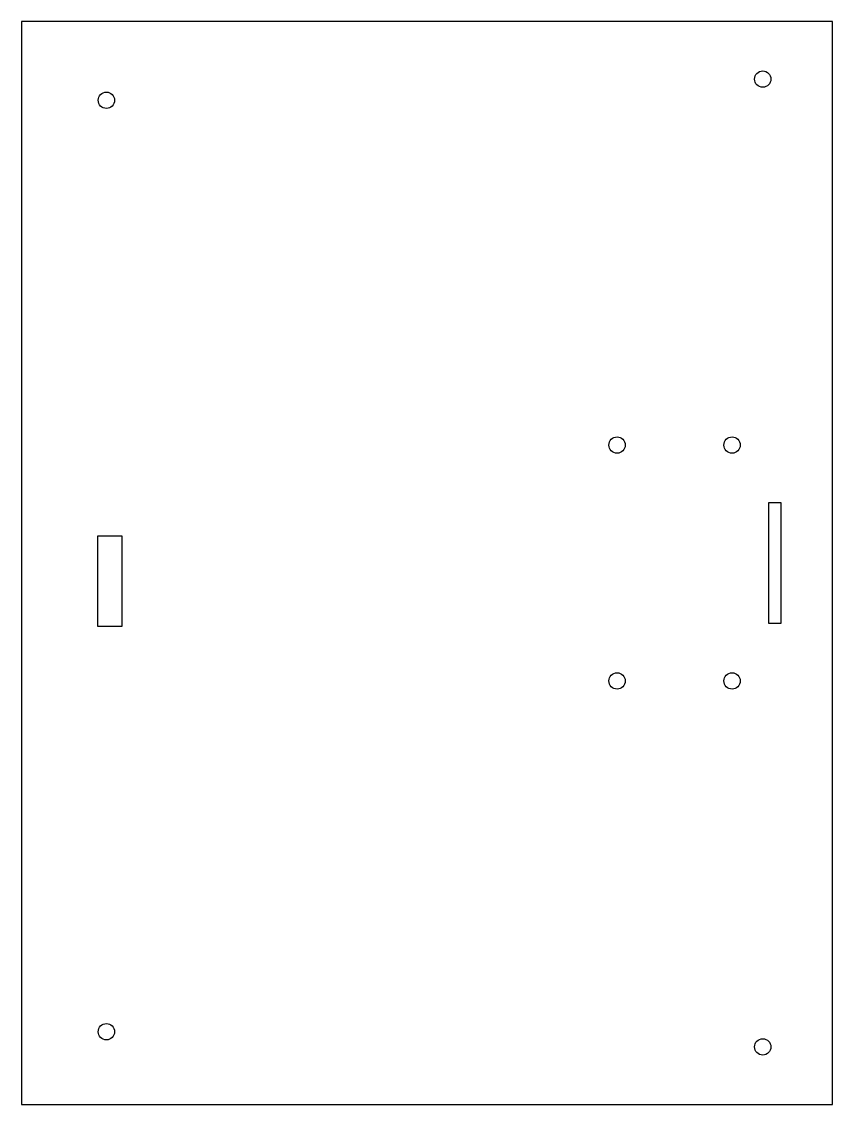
# Model space of a CAD drawing. Header units: millimetres. Extents: x -64 to 70, y -40 to 139.
import ezdxf

# ---------------------------------------------------------------- set-up
doc = ezdxf.new("R2010")
doc.units = ezdxf.units.MM
doc.layers.get('0').update_dxf_attribs({"linetype": 'CONTINUOUS'})

msp = doc.modelspace()

# ---------------------------------------------------------------- linework, layer by layer
for points in [[(-64, 139), (-64, -40), (70, -40), (70, 139)], [(61.5, 59.5), (61.5, 39.5), (59.5, 39.5), (59.5, 59.5)], [(-47.42, 39), (-51.42, 39), (-51.42, 54), (-47.42, 54)]]:
    msp.add_lwpolyline(points, close=True)
for centre in [(58.5, 129.5), (-50, 126), (34.42, 69), (53.42, 69), (34.42, 30), (53.42, 30), (-50, -28), (58.5, -30.5)]:
    msp.add_circle(centre, 1.35)

doc.saveas('drawing.dxf')
